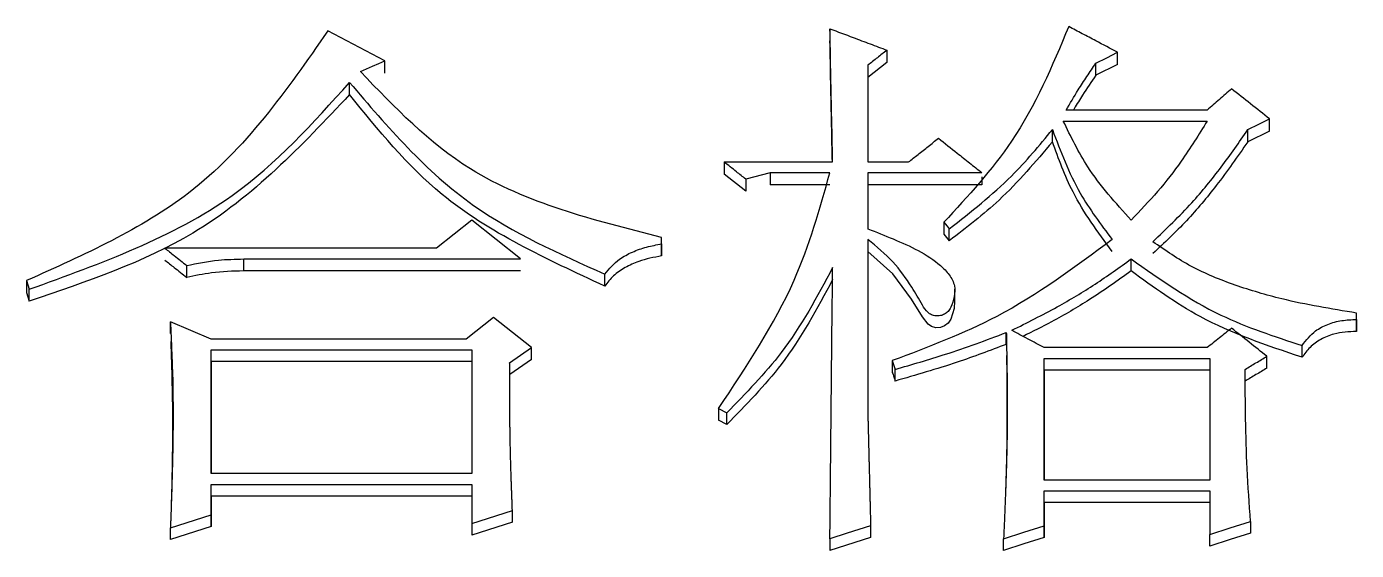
# Model space of a CAD drawing. Header units: millimetres. Extents: x 1890 to 4327, y 775 to 2498.
# Drawn here: x 2452.59 to 2457.89, y 2247.08 to 2249.17 of the extents above; entities that cross this region are included whole.
import ezdxf

# ---------------------------------------------------------------- set-up
doc = ezdxf.new("R2010")
doc.units = ezdxf.units.MM

msp = doc.modelspace()

# ---------------------------------------------------------------- linework, layer by layer
at = {"color": 7, "linetype": 'Continuous', "lineweight": 25}
for p, q in [((2455.791, 2249.1637), (2455.791, 2249.1149)), ((2454.0169, 2249.0355), (2453.7898, 2249.1552)), ((2456.0181, 2249.0782), (2456.0181, 2249.0295)), ((2456.9376, 2249.021), (2456.9376, 2249.0697)), ((2454.0169, 2248.9868), (2454.0169, 2249.0355)), ((2456.0181, 2249.0295), (2455.9424, 2248.9697)), ((2455.9424, 2249.0183), (2455.9424, 2248.6327)), ((2455.9424, 2249.0183), (2455.9424, 2248.9697)), ((2456.8511, 2248.9783), (2456.8511, 2249.0269)), ((2456.9376, 2249.021), (2456.8511, 2248.9783)), ((2453.8763, 2248.9014), (2453.8763, 2248.9499)), ((2455.9424, 2248.9697), (2455.9424, 2248.6327)), ((2457.2946, 2248.8385), (2456.7321, 2248.8385)), ((2456.7213, 2248.7957), (2457.2946, 2248.7957)), ((2457.5434, 2248.7559), (2457.5434, 2248.8042)), ((2456.678, 2248.7131), (2456.678, 2248.7614)), ((2457.4568, 2248.7131), (2457.4568, 2248.7614)), ((2457.5434, 2248.7559), (2457.4568, 2248.7131)), ((2455.3691, 2248.6327), (2455.8018, 2248.6327)), ((2455.3691, 2248.6327), (2455.3691, 2248.5846)), ((2455.9424, 2248.6327), (2456.1047, 2248.6327)), ((2455.4556, 2248.516), (2455.3691, 2248.5846)), ((2455.553, 2248.5898), (2455.4556, 2248.564)), ((2455.7909, 2248.5898), (2455.553, 2248.5898)), ((2455.553, 2248.5898), (2455.553, 2248.5417)), ((2456.3967, 2248.5898), (2455.9424, 2248.5898)), ((2455.9424, 2248.5898), (2455.9424, 2248.3663)), ((2455.9424, 2248.5898), (2455.9424, 2248.5417)), ((2456.3967, 2248.5737), (2456.3967, 2248.5417)), ((2455.4556, 2248.564), (2455.4556, 2248.516)), ((2455.7909, 2248.5417), (2455.553, 2248.5417)), ((2455.9424, 2248.5417), (2455.9424, 2248.3646)), ((2456.3967, 2248.5417), (2455.9424, 2248.5417)), ((2454.3631, 2248.4007), (2454.2225, 2248.2889)), ((2454.5578, 2248.2458), (2454.3631, 2248.4007)), ((2456.2452, 2248.3922), (2456.2452, 2248.3444)), ((2456.2669, 2248.3185), (2456.2669, 2248.3663)), ((2455.1203, 2248.3061), (2455.1203, 2248.3319)), ((2455.1203, 2248.2842), (2455.1203, 2248.3319)), ((2455.9424, 2248.3234), (2455.9424, 2248.2756)), ((2455.9424, 2248.3233), (2455.9424, 2247.6157)), ((2454.2225, 2248.2889), (2453.1407, 2248.2889)), ((2455.1203, 2248.3061), (2455.1203, 2248.2584)), ((2455.9424, 2248.2756), (2455.9424, 2247.6157)), ((2453.2273, 2248.1724), (2453.2273, 2248.22)), ((2453.4544, 2248.2458), (2454.5578, 2248.2458)), ((2453.4544, 2248.1982), (2453.4544, 2248.2458)), ((2452.5891, 2248.1597), (2452.5999, 2248.1252)), ((2452.5891, 2248.1597), (2452.5891, 2248.1122)), ((2454.5578, 2248.1982), (2453.4544, 2248.1982)), ((2454.8932, 2248.138), (2454.8932, 2248.1855)), ((2452.5891, 2248.1122), (2452.5999, 2248.0778)), ((2452.5999, 2248.0778), (2452.5999, 2248.1252)), ((2456.2889, 2248.0776), (2456.2889, 2248.1253)), ((2453.3246, 2247.9268), (2453.1624, 2247.9959)), ((2453.1624, 2247.9486), (2453.1624, 2247.9959)), ((2454.4496, 2248.0131), (2454.3415, 2247.9268)), ((2454.6011, 2247.8923), (2454.4496, 2248.0131)), ((2457.8895, 2248.0045), (2457.8895, 2248.0304)), ((2457.8895, 2247.9831), (2457.8895, 2248.0304)), ((2457.8895, 2248.0045), (2457.8895, 2247.9572)), ((2456.4941, 2247.9055), (2456.4941, 2247.9527)), ((2454.3415, 2247.9268), (2453.3246, 2247.9268)), ((2454.5145, 2247.8318), (2454.6011, 2247.8923)), ((2454.6011, 2247.8451), (2454.6011, 2247.8923)), ((2457.2946, 2247.8923), (2456.6456, 2247.8923)), ((2457.6732, 2247.8538), (2457.6732, 2247.901)), ((2453.3246, 2247.8836), (2454.3631, 2247.8837)), ((2453.3246, 2247.3905), (2453.3246, 2247.8836)), ((2453.3246, 2247.8365), (2453.3246, 2247.8836)), ((2453.3246, 2247.8365), (2453.3246, 2247.3905)), ((2454.3631, 2247.8365), (2453.3246, 2247.8365)), ((2454.3631, 2247.8837), (2454.3631, 2247.3905)), ((2454.6011, 2247.8451), (2454.5146, 2247.7848)), ((2456.0398, 2247.8406), (2456.0506, 2247.8059)), ((2456.0398, 2247.8406), (2456.0398, 2247.7935)), ((2456.6456, 2247.8491), (2457.3054, 2247.8491)), ((2456.6456, 2247.3645), (2456.6456, 2247.8491)), ((2456.6456, 2247.802), (2456.6456, 2247.8491)), ((2457.3054, 2247.8491), (2457.3054, 2247.3645)), ((2457.5326, 2247.8107), (2457.5326, 2247.8578)), ((2456.0506, 2247.7589), (2456.0506, 2247.8059)), ((2456.6456, 2247.802), (2456.6456, 2247.3645)), ((2457.3054, 2247.802), (2456.6456, 2247.802)), ((2455.3474, 2247.6503), (2455.3799, 2247.633)), ((2455.3474, 2247.6503), (2455.3474, 2247.6035)), ((2455.3799, 2247.5862), (2455.3799, 2247.633)), ((2455.3799, 2247.5862), (2455.3474, 2247.6035)), ((2454.3631, 2247.3905), (2453.3246, 2247.3905)), ((2457.3054, 2247.3645), (2456.6456, 2247.3645)), ((2453.3246, 2247.2257), (2453.3246, 2247.3471)), ((2453.3246, 2247.3471), (2454.3631, 2247.3471)), ((2453.3246, 2247.3007), (2453.3246, 2247.3471)), ((2454.3631, 2247.3471), (2454.3631, 2247.191)), ((2456.6456, 2247.3211), (2457.3054, 2247.3211)), ((2456.6456, 2247.1823), (2456.6456, 2247.3211)), ((2456.6456, 2247.2747), (2456.6456, 2247.3211)), ((2457.3054, 2247.3211), (2457.3054, 2247.1476)), ((2453.3246, 2247.3007), (2453.3246, 2247.1794)), ((2454.3631, 2247.3007), (2453.3246, 2247.3007)), ((2456.6456, 2247.2747), (2456.6456, 2247.1361)), ((2457.3054, 2247.2747), (2456.6456, 2247.2747)), ((2453.1624, 2247.1736), (2453.3246, 2247.2257)), ((2453.3246, 2247.1794), (2453.3246, 2247.2257)), ((2454.3631, 2247.191), (2454.5254, 2247.243)), ((2454.5254, 2247.1967), (2454.3631, 2247.1447)), ((2454.5254, 2247.1967), (2454.5254, 2247.243)), ((2457.4677, 2247.1997), (2457.4677, 2247.1534)), ((2453.3246, 2247.1794), (2453.1624, 2247.1274)), ((2453.1624, 2247.1274), (2453.1624, 2247.1736)), ((2454.3631, 2247.191), (2454.3631, 2247.1447)), ((2455.9533, 2247.1823), (2455.9533, 2247.1361)), ((2456.6456, 2247.1361), (2456.6456, 2247.1823)), ((2457.3054, 2247.1014), (2457.3054, 2247.1476)), ((2455.9533, 2247.1361), (2455.791, 2247.084)), ((2455.791, 2247.1302), (2455.791, 2247.084)), ((2456.4833, 2247.084), (2456.4833, 2247.1302))]:
    msp.add_line(p, q, dxfattribs=at)
at = {"color": 7, "linetype": 'Continuous', "lineweight": 25, "flags": 128}
for points in [[(2456.8511, 2249.0269), (2456.8943, 2249.0483), (2456.9376, 2249.0697)], [(2453.9196, 2248.9927), (2453.9439, 2249.0034), (2453.9683, 2249.0141), (2453.9926, 2249.0248), (2454.0169, 2249.0355)], [(2457.4568, 2248.7614), (2457.5001, 2248.7828), (2457.5434, 2248.8042)], [(2456.2452, 2248.3922), (2456.2507, 2248.3856), (2456.2588, 2248.376), (2456.2669, 2248.3663)], [(2456.2453, 2248.3444), (2456.2508, 2248.3378), (2456.2563, 2248.3313), (2456.2669, 2248.3185)], [(2455.1203, 2248.2584), (2455.1203, 2248.2728), (2455.1203, 2248.2842)], [(2456.287, 2248.0776), (2456.2864, 2248.0488), (2456.2729, 2248.0059), (2456.2618, 2247.9896), (2456.2483, 2247.9787), (2456.2313, 2247.9726), (2456.2133, 2247.9717), (2456.1954, 2247.9764), (2456.182, 2247.9854), (2456.1595, 2248.0149), (2456.1168, 2248.0859), (2456.0418, 2248.1867), (2455.9425, 2248.2756), (2455.9425, 2248.2756)], [(2456.9917, 2248.1982), (2456.9917, 2248.2108), (2456.9917, 2248.2233), (2456.9917, 2248.2459)], [(2457.3054, 2247.1476), (2457.3865, 2247.1736), (2457.4677, 2247.1997)], [(2455.9533, 2247.1823), (2455.9062, 2247.1672), (2455.8592, 2247.1521), (2455.791, 2247.1302)], [(2456.4833, 2247.1302), (2456.5644, 2247.1562), (2456.6456, 2247.1823)], [(2457.4677, 2247.1534), (2457.3865, 2247.1274), (2457.3054, 2247.1014)], [(2456.6456, 2247.1361), (2456.5644, 2247.11), (2456.4833, 2247.084)]]:
    msp.add_lwpolyline(points, dxfattribs=at)
at = {"color": 7, "linetype": 'Continuous', "lineweight": 25}
for points, knots in [([(2455.8018, 2248.6327), (2455.8005, 2248.6975), (2455.798, 2248.8185), (2455.7944, 2248.9955), (2455.7921, 2249.1076), (2455.791, 2249.1637)], [0, 0, 0, 0, 0.365313, 0.682655, 1, 1, 1, 1]), ([(2455.791, 2249.1637), (2455.8219, 2249.1521), (2455.8752, 2249.132), (2455.9509, 2249.1035), (2455.9957, 2249.0867), (2456.0181, 2249.0782)], [0, 0, 0, 0, 0.4083, 0.70415, 1, 1, 1, 1]), ([(2456.7429, 2249.1723), (2456.6769, 2249.0149), (2456.5582, 2248.7317), (2456.3415, 2248.4966), (2456.2452, 2248.3922)], [0, 0, 0, 0, 0.555743, 1, 1, 1, 1]), ([(2456.9376, 2249.0697), (2456.9088, 2249.0849), (2456.8619, 2249.1096), (2456.797, 2249.1438), (2456.7609, 2249.1628), (2456.7429, 2249.1723)], [0, 0, 0, 0, 0.4440621, 0.722031, 1, 1, 1, 1]), ([(2453.7898, 2249.1552), (2453.6259, 2248.9194), (2453.3277, 2248.4903), (2452.8185, 2248.2624), (2452.5891, 2248.1597)], [0, 0, 0, 0, 0.549466, 1, 1, 1, 1]), ([(2455.8008, 2248.6327), (2455.7998, 2248.6814), (2455.7977, 2248.7863), (2455.7944, 2248.947), (2455.7921, 2249.059), (2455.791, 2249.1149)], [0, 0, 0, 0, 0.302613, 0.651305, 1, 1, 1, 1]), ([(2456.0181, 2249.0782), (2456.0055, 2249.0682), (2455.9803, 2249.0483), (2455.955, 2249.0283), (2455.9424, 2249.0183)], [0, 0, 0, 0, 0.500001, 1, 1, 1, 1]), ([(2456.7321, 2248.8385), (2456.748, 2248.8657), (2456.7747, 2248.9112), (2456.8153, 2248.9736), (2456.8391, 2249.0091), (2456.8511, 2249.0269)], [0, 0, 0, 0, 0.425102, 0.712508, 1, 1, 1, 1]), ([(2452.5999, 2248.1252), (2452.8875, 2248.2291), (2453.3945, 2248.4122), (2453.7308, 2248.7875), (2453.8763, 2248.9499)], [0, 0, 0, 0, 0.567325, 1, 1, 1, 1]), ([(2453.8763, 2248.9499), (2454.0277, 2248.7723), (2454.3024, 2248.45), (2454.7102, 2248.2675), (2454.8932, 2248.1855)], [0, 0, 0, 0, 0.5512468, 1, 1, 1, 1]), ([(2455.1203, 2248.3319), (2454.8493, 2248.4002), (2454.3725, 2248.5204), (2454.0561, 2248.8503), (2453.9196, 2248.9927)], [0, 0, 0, 0, 0.568428, 1, 1, 1, 1]), ([(2456.8511, 2248.9783), (2456.8332, 2248.9521), (2456.8033, 2248.9082), (2456.7744, 2248.8611), (2456.7622, 2248.8407), (2456.7609, 2248.8385)], [0, 0, 0, 0, 0.5701108, 0.9548803, 1, 1, 1, 1]), ([(2453.8763, 2248.9014), (2453.6845, 2248.6973), (2453.3367, 2248.3272), (2452.8281, 2248.155), (2452.5999, 2248.0778)], [0, 0, 0, 0, 0.551269, 1, 1, 1, 1]), ([(2454.8932, 2248.138), (2454.6618, 2248.2448), (2454.2545, 2248.4328), (2453.9904, 2248.76), (2453.8763, 2248.9014)], [0, 0, 0, 0, 0.567951, 1, 1, 1, 1]), ([(2457.3919, 2248.9242), (2457.3757, 2248.9099), (2457.3433, 2248.8814), (2457.3108, 2248.8528), (2457.2946, 2248.8385)], [0, 0, 0, 0, 0.499999, 1, 1, 1, 1]), ([(2457.5434, 2248.8042), (2457.5181, 2248.8242), (2457.4677, 2248.8642), (2457.4172, 2248.9042), (2457.3919, 2248.9242)], [0, 0, 0, 0, 0.499999, 1, 1, 1, 1]), ([(2456.9917, 2248.4007), (2456.9299, 2248.4693), (2456.8201, 2248.5911), (2456.7513, 2248.7335), (2456.7213, 2248.7957)], [0, 0, 0, 0, 0.563444, 1, 1, 1, 1]), ([(2457.2946, 2248.7957), (2457.2613, 2248.7419), (2457.2014, 2248.6452), (2457.0993, 2248.5134), (2457.0277, 2248.4384), (2456.9917, 2248.4007)], [0, 0, 0, 0, 0.385333, 0.691671, 1, 1, 1, 1]), ([(2456.2669, 2248.3663), (2456.353, 2248.4337), (2456.5056, 2248.5532), (2456.6256, 2248.6981), (2456.678, 2248.7614)], [0, 0, 0, 0, 0.56336, 1, 1, 1, 1]), ([(2456.678, 2248.7614), (2456.7103, 2248.6751), (2456.7682, 2248.5201), (2456.8706, 2248.3838), (2456.916, 2248.3234)], [0, 0, 0, 0, 0.556662, 1, 1, 1, 1]), ([(2457.0783, 2248.3147), (2457.1314, 2248.3656), (2457.2294, 2248.4597), (2457.3528, 2248.6114), (2457.4221, 2248.7113), (2457.4568, 2248.7614)], [0, 0, 0, 0, 0.370244, 0.684379, 1, 1, 1, 1]), ([(2456.1047, 2248.6327), (2456.1172, 2248.6426), (2456.1432, 2248.6633), (2456.1829, 2248.6947), (2456.2101, 2248.7163), (2456.2237, 2248.7271)], [0, 0, 0, 0, 0.314654, 0.657326, 1, 1, 1, 1]), ([(2456.2237, 2248.7271), (2456.2486, 2248.7073), (2456.29, 2248.6745), (2456.3477, 2248.6287), (2456.3804, 2248.6028), (2456.3967, 2248.5898)], [0, 0, 0, 0, 0.432645, 0.716322, 1, 1, 1, 1]), ([(2456.678, 2248.7131), (2456.6104, 2248.633), (2456.4888, 2248.489), (2456.3351, 2248.3709), (2456.2669, 2248.3185)], [0, 0, 0, 0, 0.55642, 1, 1, 1, 1]), ([(2456.916, 2248.2757), (2456.8592, 2248.3529), (2456.7584, 2248.4902), (2456.7025, 2248.6453), (2456.678, 2248.7131)], [0, 0, 0, 0, 0.56299, 1, 1, 1, 1]), ([(2457.4568, 2248.7131), (2457.4158, 2248.6545), (2457.3401, 2248.5464), (2457.2148, 2248.396), (2457.1239, 2248.3101), (2457.0783, 2248.2671)], [0, 0, 0, 0, 0.37028, 0.684001, 1, 1, 1, 1]), ([(2455.4556, 2248.564), (2455.4433, 2248.5738), (2455.4227, 2248.5902), (2455.3938, 2248.6131), (2455.3773, 2248.6261), (2455.3691, 2248.6327)], [0, 0, 0, 0, 0.428361, 0.714181, 1, 1, 1, 1]), ([(2455.3474, 2247.6503), (2455.4588, 2247.817), (2455.6568, 2248.1133), (2455.7501, 2248.4448), (2455.7909, 2248.5898)], [0, 0, 0, 0, 0.562636, 1, 1, 1, 1]), ([(2455.9424, 2248.3663), (2455.9761, 2248.353), (2456.0775, 2248.3128), (2456.1954, 2248.2579), (2456.2684, 2248.1841), (2456.2912, 2248.1409), (2456.2876, 2248.0951), (2456.2782, 2248.0605), (2456.2633, 2248.0371), (2456.2488, 2248.0251), (2456.2315, 2248.0191), (2456.213, 2248.0181), (2456.1954, 2248.0225), (2456.1752, 2248.0367), (2456.1511, 2248.0756), (2456.1111, 2248.1454), (2456.0456, 2248.2389), (2455.9772, 2248.2949), (2455.9425, 2248.3233)], [0, 0, 0, 0, 0.104454, 0.314535, 0.36541, 0.416687, 0.46169, 0.509284, 0.529555, 0.546771, 0.564035, 0.580952, 0.598427, 0.614259, 0.652193, 0.737824, 0.866635, 1, 1, 1, 1]), ([(2456.916, 2248.3234), (2456.7683, 2248.2133), (2456.5022, 2248.015), (2456.1821, 2247.8942), (2456.0398, 2247.8406)], [0, 0, 0, 0, 0.555385, 1, 1, 1, 1]), ([(2457.8895, 2248.0304), (2457.7897, 2248.0467), (2457.6256, 2248.0736), (2457.4062, 2248.1387), (2457.2292, 2248.21), (2457.1283, 2248.28), (2457.0783, 2248.3147)], [0, 0, 0, 0, 0.344082, 0.565383, 0.784584, 1, 1, 1, 1]), ([(2453.1407, 2248.2889), (2453.1531, 2248.279), (2453.1737, 2248.2626), (2453.2026, 2248.2397), (2453.219, 2248.2265), (2453.2273, 2248.22)], [0, 0, 0, 0, 0.428307, 0.714154, 1, 1, 1, 1]), ([(2454.8932, 2248.1855), (2454.9115, 2248.2068), (2454.9422, 2248.2422), (2455.0031, 2248.2749), (2455.0601, 2248.2946), (2455.1002, 2248.3023), (2455.1203, 2248.3061)], [0, 0, 0, 0, 0.329917, 0.550134, 0.774051, 1, 1, 1, 1]), ([(2455.1203, 2248.2584), (2455.0892, 2248.2522), (2455.0383, 2248.2422), (2454.9744, 2248.2127), (2454.9267, 2248.1805), (2454.9042, 2248.1521), (2454.8932, 2248.138)], [0, 0, 0, 0, 0.34797, 0.569793, 0.78749, 1, 1, 1, 1]), ([(2453.1407, 2248.2412), (2453.1531, 2248.2314), (2453.1737, 2248.215), (2453.2026, 2248.1921), (2453.2191, 2248.179), (2453.2273, 2248.1724)], [0, 0, 0, 0, 0.4285576, 0.7142788, 1, 1, 1, 1]), ([(2453.2273, 2248.22), (2453.2691, 2248.2284), (2453.3439, 2248.2435), (2453.4206, 2248.2451), (2453.4544, 2248.2458)], [0, 0, 0, 0, 0.559043, 1, 1, 1, 1]), ([(2455.8017, 2248.2114), (2455.7397, 2248.095), (2455.6282, 2247.8856), (2455.4562, 2247.7107), (2455.3799, 2247.633)], [0, 0, 0, 0, 0.556097, 1, 1, 1, 1]), ([(2455.791, 2247.1302), (2455.7917, 2247.1983), (2455.7938, 2247.4133), (2455.7973, 2247.774), (2455.8003, 2248.0656), (2455.8018, 2248.2114)], [0, 0, 0, 0, 0.188404, 0.594194, 1, 1, 1, 1]), ([(2456.5157, 2247.9614), (2456.5768, 2247.9919), (2456.6907, 2248.0489), (2456.8499, 2248.1439), (2456.9444, 2248.2118), (2456.9917, 2248.2458)], [0, 0, 0, 0, 0.365229, 0.6817828, 1, 1, 1, 1]), ([(2456.9917, 2248.2459), (2457.1067, 2248.1647), (2457.3138, 2248.0183), (2457.5625, 2247.9371), (2457.6732, 2247.901)], [0, 0, 0, 0, 0.554843, 1, 1, 1, 1]), ([(2453.4544, 2248.1982), (2453.4114, 2248.197), (2453.3347, 2248.1948), (2453.2601, 2248.1792), (2453.2273, 2248.1724)], [0, 0, 0, 0, 0.5608916, 1, 1, 1, 1]), ([(2455.8017, 2248.1638), (2455.7397, 2248.0475), (2455.6282, 2247.8384), (2455.4562, 2247.6638), (2455.3799, 2247.5862)], [0, 0, 0, 0, 0.5560424, 1, 1, 1, 1]), ([(2456.9917, 2248.1982), (2456.9373, 2248.1593), (2456.8356, 2248.0866), (2456.6896, 2248.0019), (2456.5989, 2247.9563), (2456.561, 2247.9373)], [0, 0, 0, 0, 0.401974, 0.750243, 1, 1, 1, 1]), ([(2457.6732, 2247.8538), (2457.533, 2247.901), (2457.2847, 2247.9846), (2457.0806, 2248.1335), (2456.9917, 2248.1982)], [0, 0, 0, 0, 0.564881, 1, 1, 1, 1]), ([(2453.1624, 2247.9959), (2453.1628, 2247.9877), (2453.1634, 2247.9754), (2453.1643, 2247.955), (2453.1651, 2247.9346), (2453.1659, 2247.9142), (2453.1667, 2247.8937), (2453.1673, 2247.8774), (2453.1679, 2247.861), (2453.1684, 2247.8488), (2453.1694, 2247.8242), (2453.1726, 2247.7383), (2453.1731, 2247.6523), (2453.1727, 2247.5744), (2453.1726, 2247.558), (2453.1724, 2247.5416), (2453.1722, 2247.5252), (2453.172, 2247.5088), (2453.1717, 2247.4924), (2453.1715, 2247.4801), (2453.1712, 2247.4698), (2453.171, 2247.4596), (2453.1709, 2247.4513), (2453.1707, 2247.4431), (2453.1705, 2247.4349), (2453.1703, 2247.4267), (2453.17, 2247.4165), (2453.1698, 2247.4083), (2453.1696, 2247.4001), (2453.1694, 2247.3918), (2453.1692, 2247.3836), (2453.1689, 2247.3734), (2453.1687, 2247.3652), (2453.1684, 2247.357), (2453.1682, 2247.3487), (2453.168, 2247.3405), (2453.1677, 2247.3323), (2453.1675, 2247.3241), (2453.1672, 2247.3159), (2453.1669, 2247.3056), (2453.1666, 2247.2974), (2453.1663, 2247.2871), (2453.166, 2247.2789), (2453.1657, 2247.2707), (2453.1655, 2247.2625), (2453.1652, 2247.2543), (2453.1648, 2247.244), (2453.1645, 2247.2358), (2453.1643, 2247.2276), (2453.164, 2247.2194), (2453.1637, 2247.2111), (2453.1634, 2247.2029), (2453.1631, 2247.195), (2453.1628, 2247.1852), (2453.1625, 2247.1775), (2453.1624, 2247.1736)], [0, 0, 0, 0, 0.029904, 0.044856, 0.07476, 0.104664, 0.119616, 0.14952, 0.164472, 0.179424, 0.194376, 0.254184, 0.493446, 0.508398, 0.538302, 0.553254, 0.568206, 0.59811, 0.613062, 0.628014, 0.642966, 0.650442, 0.665394, 0.67287, 0.680346, 0.695298, 0.702774, 0.717726, 0.725202, 0.732678, 0.74763, 0.755106, 0.770057, 0.777533, 0.785009, 0.799961, 0.807437, 0.814913, 0.829865, 0.837341, 0.852293, 0.859769, 0.874721, 0.882197, 0.889673, 0.904625, 0.912101, 0.927053, 0.934529, 0.942005, 0.956957, 0.964433, 0.971909, 0.985954, 1, 1, 1, 1]), ([(2457.6732, 2247.901), (2457.6894, 2247.9219), (2457.7165, 2247.9568), (2457.7749, 2247.9873), (2457.8309, 2248.0025), (2457.8699, 2248.0038), (2457.8895, 2248.0045)], [0, 0, 0, 0, 0.328373, 0.548346, 0.773134, 1, 1, 1, 1]), ([(2456.0506, 2247.8059), (2456.1178, 2247.8252), (2456.2265, 2247.8564), (2456.3737, 2247.9072), (2456.454, 2247.9375), (2456.4941, 2247.9527)], [0, 0, 0, 0, 0.447142, 0.723428, 1, 1, 1, 1]), ([(2456.4941, 2247.9527), (2456.4942, 2247.949), (2456.4943, 2247.9434), (2456.4944, 2247.9359), (2456.4945, 2247.9303), (2456.4946, 2247.9247), (2456.4948, 2247.9191), (2456.4949, 2247.9116), (2456.495, 2247.9041), (2456.4952, 2247.8966), (2456.4953, 2247.891), (2456.4954, 2247.8854), (2456.4955, 2247.8798), (2456.4956, 2247.8723), (2456.4957, 2247.8649), (2456.4959, 2247.8574), (2456.496, 2247.8518), (2456.4961, 2247.8461), (2456.4962, 2247.8405), (2456.4963, 2247.8349), (2456.4963, 2247.8293), (2456.4965, 2247.8218), (2456.4966, 2247.8143), (2456.4967, 2247.8069), (2456.4968, 2247.7994), (2456.4969, 2247.79), (2456.4971, 2247.7788), (2456.4972, 2247.7676), (2456.4973, 2247.7563), (2456.4975, 2247.7413), (2456.4976, 2247.7264), (2456.4978, 2247.7114), (2456.4978, 2247.7002), (2456.4979, 2247.6889), (2456.4979, 2247.6777), (2456.498, 2247.6664), (2456.498, 2247.6514), (2456.498, 2247.6365), (2456.4979, 2247.6215), (2456.4979, 2247.6102), (2456.4978, 2247.599), (2456.4977, 2247.5877), (2456.4976, 2247.5765), (2456.4974, 2247.5615), (2456.4972, 2247.5465), (2456.497, 2247.5315), (2456.4968, 2247.5202), (2456.4966, 2247.509), (2456.4964, 2247.4977), (2456.4961, 2247.4865), (2456.4958, 2247.4715), (2456.4954, 2247.4565), (2456.495, 2247.4415), (2456.4947, 2247.4302), (2456.4944, 2247.4189), (2456.494, 2247.4077), (2456.4937, 2247.3964), (2456.4932, 2247.3814), (2456.4927, 2247.3664), (2456.4922, 2247.3514), (2456.4918, 2247.3401), (2456.4914, 2247.3288), (2456.491, 2247.3176), (2456.4906, 2247.3063), (2456.4901, 2247.295), (2456.4895, 2247.28), (2456.489, 2247.265), (2456.4883, 2247.25), (2456.4879, 2247.2387), (2456.4874, 2247.2274), (2456.487, 2247.2162), (2456.4863, 2247.2011), (2456.4857, 2247.1861), (2456.4851, 2247.1711), (2456.4846, 2247.1598), (2456.484, 2247.1462), (2456.4836, 2247.1363), (2456.4833, 2247.1302)], [0, 0, 0, 0, 0.013675, 0.020513, 0.02735, 0.034188, 0.041025, 0.047863, 0.061538, 0.068375, 0.075213, 0.082051, 0.088888, 0.095726, 0.109401, 0.116238, 0.123076, 0.129913, 0.136751, 0.143588, 0.150426, 0.157263, 0.170939, 0.177776, 0.184614, 0.198289, 0.211964, 0.225639, 0.239314, 0.252989, 0.280339, 0.294014, 0.307689, 0.321365, 0.33504, 0.348715, 0.36239, 0.38974, 0.403415, 0.41709, 0.430765, 0.44444, 0.458115, 0.471791, 0.499141, 0.512816, 0.526491, 0.540166, 0.553841, 0.567516, 0.581191, 0.608541, 0.622217, 0.635892, 0.649567, 0.663242, 0.676917, 0.690592, 0.717942, 0.731617, 0.745292, 0.758967, 0.772642, 0.786318, 0.799993, 0.813668, 0.841018, 0.854693, 0.868368, 0.882043, 0.895718, 0.909393, 0.936743, 0.950419, 0.964094, 0.977769, 1, 1, 1, 1]), ([(2456.6456, 2247.8923), (2456.6239, 2247.9038), (2456.5807, 2247.9268), (2456.5374, 2247.9498), (2456.5157, 2247.9614)], [0, 0, 0, 0, 0.499999, 1, 1, 1, 1]), ([(2457.3919, 2247.97), (2457.3757, 2247.957), (2457.3433, 2247.9312), (2457.3108, 2247.9052), (2457.2946, 2247.8923)], [0, 0, 0, 0, 0.499998, 1, 1, 1, 1]), ([(2457.5326, 2247.8578), (2457.5091, 2247.8765), (2457.4623, 2247.9139), (2457.4154, 2247.9513), (2457.3919, 2247.97)], [0, 0, 0, 0, 0.499999, 1, 1, 1, 1]), ([(2457.8895, 2247.9572), (2457.8592, 2247.9554), (2457.8096, 2247.9526), (2457.7468, 2247.9272), (2457.7029, 2247.8952), (2457.683, 2247.8675), (2457.6732, 2247.8538)], [0, 0, 0, 0, 0.348919, 0.571355, 0.788309, 1, 1, 1, 1]), ([(2457.8895, 2247.9572), (2457.8895, 2247.9601), (2457.8895, 2247.965), (2457.8895, 2247.9717), (2457.8895, 2247.9774), (2457.8895, 2247.9812), (2457.8895, 2247.9831)], [0, 0, 0, 0, 0.34, 0.56, 0.78, 1, 1, 1, 1]), ([(2453.1639, 2247.9175), (2453.1673, 2247.8065), (2453.1723, 2247.6416), (2453.1694, 2247.4286), (2453.1672, 2247.3273), (2453.1659, 2247.2797), (2453.1652, 2247.2553), (2453.165, 2247.2492), (2453.1649, 2247.2453)], [0, 0, 0, 0, 0.503814, 0.747752, 0.874235, 0.934549, 0.957165, 1, 1, 1, 1]), ([(2456.4941, 2247.9055), (2456.4292, 2247.8809), (2456.3242, 2247.841), (2456.1749, 2247.7952), (2456.0921, 2247.771), (2456.0506, 2247.7589)], [0, 0, 0, 0, 0.447314, 0.723589, 1, 1, 1, 1]), ([(2454.5254, 2247.243), (2454.5249, 2247.2551), (2454.5242, 2247.2732), (2454.5234, 2247.2973), (2454.5227, 2247.3153), (2454.5221, 2247.3334), (2454.5214, 2247.3515), (2454.5208, 2247.3695), (2454.5203, 2247.3846), (2454.5199, 2247.3966), (2454.5196, 2247.4056), (2454.5194, 2247.4147), (2454.5191, 2247.4237), (2454.5188, 2247.4327), (2454.5186, 2247.4418), (2454.5183, 2247.4508), (2454.5181, 2247.4598), (2454.5179, 2247.4688), (2454.5176, 2247.4779), (2454.5174, 2247.4869), (2454.5172, 2247.4959), (2454.517, 2247.5049), (2454.5169, 2247.514), (2454.5167, 2247.523), (2454.5165, 2247.532), (2454.5164, 2247.541), (2454.5162, 2247.55), (2454.5161, 2247.5591), (2454.516, 2247.5681), (2454.5158, 2247.5771), (2454.5157, 2247.5861), (2454.5156, 2247.5951), (2454.5155, 2247.6042), (2454.5154, 2247.6132), (2454.5153, 2247.6222), (2454.5153, 2247.6312), (2454.5152, 2247.6402), (2454.5151, 2247.6492), (2454.5151, 2247.6583), (2454.515, 2247.6673), (2454.515, 2247.6763), (2454.5149, 2247.6883), (2454.5148, 2247.7003), (2454.5148, 2247.7123), (2454.5148, 2247.7213), (2454.5147, 2247.7303), (2454.5147, 2247.7394), (2454.5147, 2247.7484), (2454.5147, 2247.7574), (2454.5146, 2247.7664), (2454.5146, 2247.7754), (2454.5146, 2247.7844), (2454.5146, 2247.7919), (2454.5146, 2247.7979), (2454.5146, 2247.8024), (2454.5146, 2247.8069), (2454.5146, 2247.8114), (2454.5146, 2247.8159), (2454.5146, 2247.8204), (2454.5146, 2247.8257), (2454.5145, 2247.8295), (2454.5145, 2247.8318)], [0, 0, 0, 0, 0.061285, 0.091928, 0.12257, 0.153213, 0.183855, 0.214498, 0.24514, 0.260462, 0.275783, 0.291104, 0.306426, 0.321747, 0.337068, 0.352389, 0.367711, 0.383032, 0.398353, 0.413674, 0.428996, 0.444317, 0.459638, 0.47496, 0.490281, 0.505602, 0.520923, 0.536245, 0.551566, 0.566887, 0.582209, 0.59753, 0.612851, 0.628172, 0.643494, 0.658815, 0.674136, 0.689457, 0.704779, 0.7201, 0.735421, 0.750743, 0.781385, 0.796706, 0.812028, 0.827349, 0.84267, 0.857991, 0.873313, 0.888634, 0.903955, 0.919277, 0.934598, 0.942258, 0.949919, 0.95758, 0.96524, 0.972901, 0.980562, 0.988222, 1, 1, 1, 1]), ([(2456.4949, 2247.8613), (2456.495, 2247.8547), (2456.4959, 2247.798), (2456.4976, 2247.6237), (2456.4953, 2247.4704), (2456.4931, 2247.3859), (2456.4919, 2247.3453), (2456.4911, 2247.3217), (2456.4909, 2247.3159), (2456.4908, 2247.3128)], [0, 0, 0, 0, 0.058237, 0.493643, 0.756064, 0.862488, 0.925116, 0.960703, 1, 1, 1, 1]), ([(2457.446, 2247.8059), (2457.4605, 2247.8146), (2457.4893, 2247.8318), (2457.5182, 2247.8491), (2457.5326, 2247.8578)], [0, 0, 0, 0, 0.499999, 1, 1, 1, 1]), ([(2457.5326, 2247.8107), (2457.5182, 2247.802), (2457.4893, 2247.7848), (2457.4605, 2247.7675), (2457.446, 2247.7589)], [0, 0, 0, 0, 0.499998, 1, 1, 1, 1]), ([(2457.4677, 2247.1997), (2457.4626, 2247.2698), (2457.4528, 2247.406), (2457.4475, 2247.6082), (2457.4465, 2247.74), (2457.446, 2247.8059)], [0, 0, 0, 0, 0.347124, 0.673492, 1, 1, 1, 1]), ([(2455.9424, 2247.6157), (2455.9425, 2247.6127), (2455.9427, 2247.6067), (2455.9429, 2247.5977), (2455.9431, 2247.5902), (2455.9433, 2247.5827), (2455.9434, 2247.5767), (2455.9436, 2247.5707), (2455.9437, 2247.5647), (2455.9439, 2247.5572), (2455.9441, 2247.5497), (2455.9443, 2247.5421), (2455.9444, 2247.5361), (2455.9446, 2247.5286), (2455.9448, 2247.5211), (2455.945, 2247.5121), (2455.9453, 2247.5031), (2455.9454, 2247.4956), (2455.9456, 2247.4881), (2455.9458, 2247.4806), (2455.9461, 2247.4686), (2455.9464, 2247.4581), (2455.9466, 2247.4475), (2455.9468, 2247.44), (2455.9471, 2247.428), (2455.9474, 2247.416), (2455.9477, 2247.404), (2455.948, 2247.395), (2455.9481, 2247.3874), (2455.9483, 2247.3799), (2455.9485, 2247.3724), (2455.9488, 2247.3604), (2455.9491, 2247.3499), (2455.9493, 2247.3393), (2455.9495, 2247.3333), (2455.9497, 2247.3258), (2455.9498, 2247.3198), (2455.95, 2247.3123), (2455.9502, 2247.3063), (2455.9504, 2247.2987), (2455.9505, 2247.2927), (2455.9507, 2247.2852), (2455.9508, 2247.2792), (2455.951, 2247.2717), (2455.9512, 2247.2656), (2455.9514, 2247.2581), (2455.9515, 2247.2521), (2455.9517, 2247.2446), (2455.9519, 2247.2386), (2455.952, 2247.231), (2455.9522, 2247.225), (2455.9524, 2247.2175), (2455.9525, 2247.2115), (2455.9527, 2247.204), (2455.9529, 2247.1979), (2455.9531, 2247.1902), (2455.9532, 2247.1855), (2455.9533, 2247.1823)], [0, 0, 0, 0, 0.020805, 0.04161, 0.062415, 0.072817, 0.093622, 0.104024, 0.114427, 0.135232, 0.156036, 0.166439, 0.187244, 0.197646, 0.218451, 0.239256, 0.260061, 0.280866, 0.291268, 0.312073, 0.332878, 0.374488, 0.38489, 0.405695, 0.4265, 0.468109, 0.488914, 0.509719, 0.530524, 0.540926, 0.561731, 0.582536, 0.624146, 0.634548, 0.655353, 0.665756, 0.686561, 0.696963, 0.717768, 0.72817, 0.748975, 0.759378, 0.780182, 0.790585, 0.81139, 0.821792, 0.842597, 0.852999, 0.873804, 0.884207, 0.905012, 0.915414, 0.936219, 0.946621, 0.967426, 0.977829, 1, 1, 1, 1])]:
    msp.add_open_spline(points, degree=3, knots=knots, dxfattribs=at)
msp.add_open_spline([(2456.0398, 2247.7934), (2456.0416, 2247.7877), (2456.0452, 2247.7762), (2456.0488, 2247.7646), (2456.0506, 2247.7589)], degree=3, dxfattribs=at)

doc.saveas('drawing.dxf')
